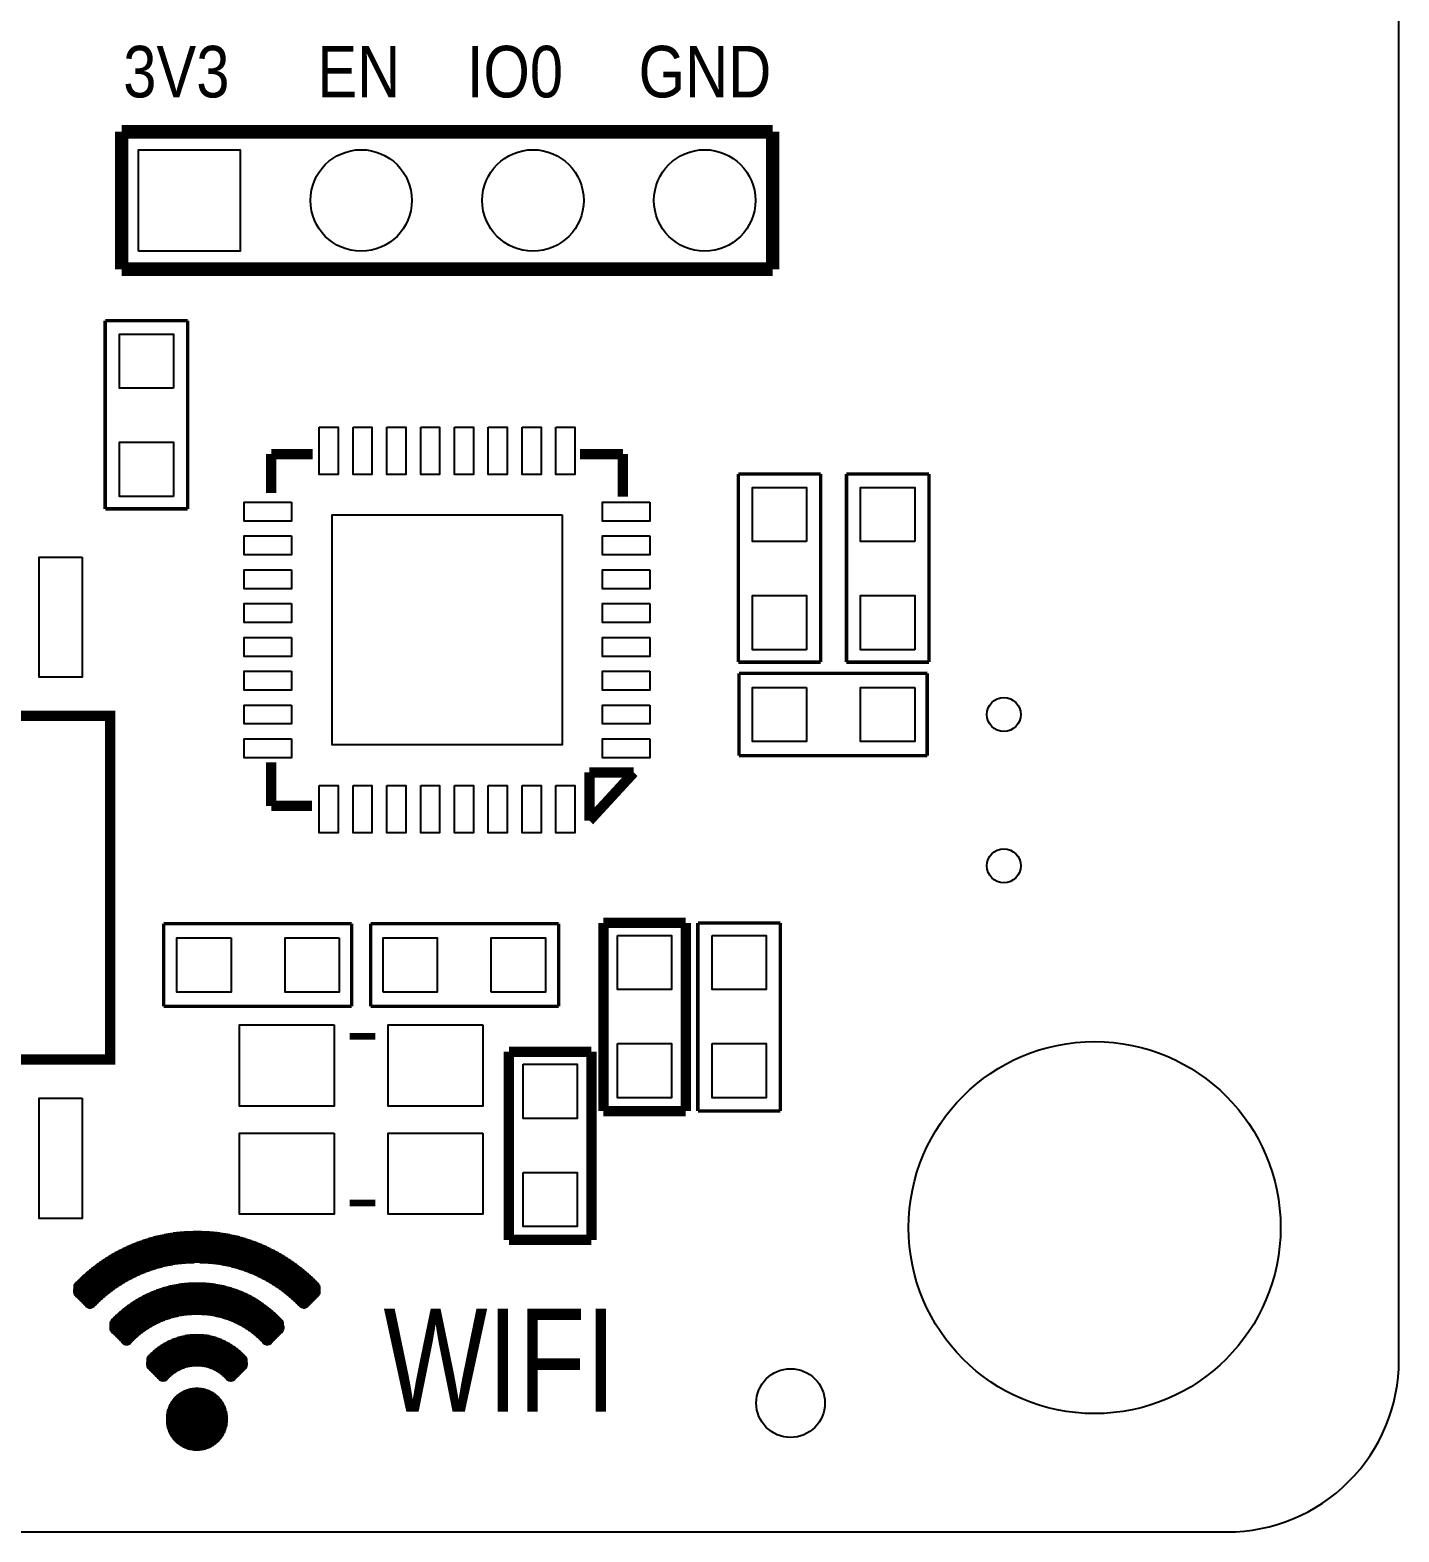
# Model space of a CAD drawing. Extents: x -6 to 176, y 0 to 129.
# Drawn here: x 155.76 to 176, y 0 to 22.2 of the extents above; entities that cross this region are included whole.
import ezdxf

# ---------------------------------------------------------------- set-up
doc = ezdxf.new("R2010")
doc.units = 0
for name, color, linetype in [('BG_OUTLINE', 3, 'CONTINUOUS'), ('BG_SILKSCREEN_TOP', 85, 'CONTINUOUS'), ('PG_SILKSCREEN_TOP', 85, 'CONTINUOUS'), ('PIN_TOP', 69, 'CONTINUOUS')]:
    doc.layers.add(name, color=color, linetype=linetype)

msp = doc.modelspace()

# ---------------------------------------------------------------- linework, layer by layer
at = {"layer": 'BG_OUTLINE'}
msp.add_lwpolyline([(0, 2.54, 0.414214), (2.54, 0), (173.459902, 0, 0.414214), (175.999902, 2.54), (175.999902, 122.460004, 0.414214), (173.459902, 125.000004), (2.54, 125.000004, 0.414214), (0, 122.460004)], format="xyb", close=True, dxfattribs=at)
at = {"layer": 'BG_SILKSCREEN_TOP', "const_width": 0.0254}
for points in [[(157.975554, 4.431284), (158.473394, 4.431284)], [(158.040578, 4.43738), (158.413958, 4.43738)], [(158.171134, 4.443222), (158.295594, 4.443222)], [(157.16377, 4.20624), (159.284924, 4.20624)], [(157.175708, 4.212082), (159.267398, 4.212082)], [(157.187392, 4.218178), (159.261302, 4.218178)], [(157.205172, 4.22402), (159.243522, 4.22402)], [(157.21711, 4.229862), (159.231584, 4.229862)], [(157.229048, 4.235704), (159.2199, 4.235704)], [(157.240732, 4.2418), (159.20212, 4.2418)], [(157.258512, 4.247642), (159.190182, 4.247642)], [(157.27045, 4.253484), (159.178498, 4.253484)], [(157.28823, 4.25958), (159.160718, 4.25958)], [(157.300168, 4.265422), (159.14878, 4.265422)], [(157.311852, 4.271518), (159.136842, 4.271518)], [(157.329632, 4.27736), (159.119062, 4.27736)], [(157.347412, 4.283202), (159.101282, 4.283202)], [(157.365192, 4.289298), (159.089598, 4.289298)], [(157.37713, 4.29514), (159.071818, 4.29514)], [(157.39491, 4.300982), (159.053784, 4.300982)], [(157.41269, 4.306824), (159.036258, 4.306824)], [(157.43047, 4.31292), (159.018478, 4.31292)], [(157.44825, 4.318762), (159.000698, 4.318762)], [(157.46603, 4.324604), (158.982918, 4.324604)], [(157.48381, 4.3307), (158.965138, 4.3307)], [(157.50159, 4.336542), (158.947358, 4.336542)], [(157.51937, 4.342384), (158.929578, 4.342384)], [(157.542992, 4.34848), (158.905702, 4.34848)], [(157.566614, 4.354322), (158.887922, 4.354322)], [(157.584394, 4.360418), (158.8643, 4.360418)], [(157.60827, 4.36626), (158.84652, 4.36626)], [(157.631892, 4.372102), (158.822898, 4.372102)], [(157.655514, 4.377944), (158.79318, 4.377944)], [(157.67939, 4.38404), (158.769558, 4.38404)], [(157.708854, 4.389882), (158.745682, 4.389882)], [(157.738572, 4.395724), (158.716218, 4.395724)], [(157.76829, 4.40182), (158.6865, 4.40182)], [(157.797754, 4.407662), (158.65094, 4.407662)], [(157.833314, 4.413504), (158.61538, 4.413504)], [(157.874716, 4.4196), (158.573978, 4.4196)], [(157.922214, 4.425442), (158.52648, 4.425442)], [(156.784548, 3.987038), (159.658304, 3.987038)], [(156.796486, 3.99288), (159.64662, 3.99288)], [(156.802328, 3.998722), (159.640524, 3.998722)], [(156.814266, 4.004818), (159.628586, 4.004818)], [(156.820108, 4.01066), (159.622744, 4.01066)], [(156.832046, 4.016502), (159.616902, 4.016502)], [(156.837888, 4.022598), (159.604964, 4.022598)], [(156.849826, 4.02844), (159.599122, 4.02844)], [(156.855668, 4.034282), (159.587184, 4.034282)], [(156.867606, 4.040378), (159.5755, 4.040378)], [(156.873448, 4.04622), (159.569404, 4.04622)], [(156.885386, 4.052062), (159.55772, 4.052062)], [(156.891228, 4.058158), (159.551624, 4.058158)], [(156.903166, 4.064), (159.539686, 4.064)], [(156.91485, 4.069842), (159.528002, 4.069842)], [(156.920692, 4.075938), (159.521906, 4.075938)], [(156.93263, 4.08178), (159.510222, 4.08178)], [(156.938726, 4.087622), (159.50438, 4.087622)], [(156.95041, 4.093718), (159.492442, 4.093718)], [(156.962348, 4.09956), (159.480504, 4.09956)], [(156.96819, 4.105402), (159.474662, 4.105402)], [(156.980128, 4.111498), (159.462724, 4.111498)], [(156.991812, 4.11734), (159.450786, 4.11734)], [(157.00375, 4.123182), (159.439102, 4.123182)], [(157.009592, 4.129278), (159.43326, 4.129278)], [(157.02153, 4.13512), (159.421322, 4.13512)], [(157.033468, 4.140962), (159.409384, 4.140962)], [(157.045406, 4.147058), (159.3977, 4.147058)], [(157.05709, 4.1529), (159.385762, 4.1529)], [(157.069028, 4.158742), (159.37992, 4.158742)], [(157.080712, 4.164584), (159.36214, 4.164584)], [(157.09265, 4.17068), (159.350202, 4.17068)], [(157.104588, 4.176522), (159.338518, 4.176522)], [(157.116526, 4.182618), (159.32658, 4.182618)], [(157.12821, 4.18846), (159.314642, 4.18846)], [(157.140148, 4.194302), (159.302704, 4.194302)], [(157.151832, 4.200398), (159.29102, 4.200398)], [(156.517848, 3.767582), (157.30601, 3.767582)], [(156.52369, 3.773678), (157.317694, 3.773678)], [(156.529786, 3.77952), (157.329632, 3.77952)], [(156.535628, 3.785616), (157.34157, 3.785616)], [(156.541724, 3.791458), (157.353508, 3.791458)], [(156.547566, 3.7973), (157.365192, 3.7973)], [(156.553408, 3.803396), (157.382972, 3.803396)], [(156.565346, 3.809238), (157.39491, 3.809238)], [(156.571188, 3.81508), (157.406594, 3.81508)], [(156.577284, 3.821176), (157.424374, 3.821176)], [(156.583126, 3.827018), (157.436312, 3.827018)], [(156.588968, 3.83286), (157.44825, 3.83286)], [(156.59481, 3.838702), (157.46603, 3.838702)], [(156.600906, 3.844798), (157.48381, 3.844798)], [(156.61259, 3.85064), (157.495494, 3.85064)], [(156.618686, 3.856482), (157.513274, 3.856482)], [(156.624528, 3.862578), (157.531054, 3.862578)], [(156.630624, 3.86842), (157.548834, 3.86842)], [(156.636466, 3.874516), (157.566614, 3.874516)], [(156.648404, 3.880358), (157.584394, 3.880358)], [(156.654246, 3.8862), (157.602174, 3.8862)], [(156.660088, 3.892296), (157.619954, 3.892296)], [(156.66593, 3.898138), (157.643576, 3.898138)], [(156.677868, 3.90398), (157.66161, 3.90398)], [(156.68371, 3.909822), (157.685232, 3.909822)], [(156.689806, 3.915918), (157.703012, 3.915918)], [(156.695648, 3.92176), (157.726634, 3.92176)], [(156.707586, 3.927602), (157.75051, 3.927602)], [(156.713428, 3.933698), (157.779974, 3.933698)], [(156.719524, 3.93954), (157.803596, 3.93954)], [(156.731208, 3.945382), (157.83941, 3.945382)], [(156.73705, 3.951478), (157.874716, 3.951478)], [(156.743146, 3.95732), (157.904434, 3.95732)], [(156.75483, 3.963416), (157.945836, 3.963416)], [(156.760926, 3.969258), (157.999176, 3.969258)], [(156.77261, 3.9751), (158.058612, 3.9751)], [(156.778706, 3.980942), (158.188914, 3.980942)], [(158.265876, 3.980942), (159.6644, 3.980942)], [(158.396178, 3.9751), (159.676084, 3.9751)], [(158.461456, 3.969258), (159.681926, 3.969258)], [(158.502858, 3.963416), (159.688022, 3.963416)], [(158.550356, 3.95732), (159.699706, 3.95732)], [(158.585916, 3.951478), (159.705802, 3.951478)], [(158.61538, 3.945382), (159.717486, 3.945382)], [(158.65094, 3.93954), (159.723582, 3.93954)], [(158.674816, 3.933698), (159.729424, 3.933698)], [(158.70428, 3.927602), (159.73552, 3.927602)], [(158.728156, 3.92176), (159.747204, 3.92176)], [(158.751778, 3.915918), (159.753046, 3.915918)], [(158.769558, 3.909822), (159.759142, 3.909822)], [(158.79318, 3.90398), (159.770826, 3.90398)], [(158.816802, 3.898138), (159.776922, 3.898138)], [(158.834582, 3.892296), (159.782764, 3.892296)], [(158.852616, 3.8862), (159.794702, 3.8862)], [(158.870396, 3.880358), (159.800544, 3.880358)], [(158.887922, 3.874516), (159.806386, 3.874516)], [(158.905702, 3.86842), (159.812482, 3.86842)], [(158.923482, 3.862578), (159.818324, 3.862578)], [(158.941516, 3.856482), (159.824166, 3.856482)], [(158.959042, 3.85064), (159.836104, 3.85064)], [(158.97098, 3.844798), (159.841946, 3.844798)], [(158.98876, 3.838702), (159.847788, 3.838702)], [(159.00654, 3.83286), (159.853884, 3.83286)], [(159.018478, 3.827018), (159.859726, 3.827018)], [(159.036258, 3.821176), (159.871664, 3.821176)], [(159.047942, 3.81508), (159.877506, 3.81508)], [(159.05988, 3.809238), (159.883602, 3.809238)], [(159.07766, 3.803396), (159.889444, 3.803396)], [(159.089598, 3.7973), (159.895286, 3.7973)], [(159.101282, 3.791458), (159.901382, 3.791458)], [(159.11322, 3.785616), (159.907224, 3.785616)], [(159.124904, 3.77952), (159.913066, 3.77952)], [(159.136842, 3.773678), (159.925004, 3.773678)], [(159.14878, 3.767582), (159.930846, 3.767582)], [(156.393388, 3.572256), (156.98597, 3.572256)], [(156.393388, 3.566414), (156.974286, 3.566414)], [(156.393388, 3.560318), (156.96819, 3.560318)], [(156.393388, 3.554476), (156.962348, 3.554476)], [(156.393388, 3.54838), (156.95041, 3.54838)], [(156.399484, 3.643376), (157.086808, 3.643376)], [(156.399484, 3.63728), (157.07487, 3.63728)], [(156.399484, 3.631438), (157.069028, 3.631438)], [(156.399484, 3.625596), (157.05709, 3.625596)], [(156.399484, 3.6195), (157.051248, 3.6195)], [(156.399484, 3.613658), (157.03931, 3.613658)], [(156.399484, 3.607816), (157.033468, 3.607816)], [(156.399484, 3.60172), (157.02153, 3.60172)], [(156.399484, 3.595878), (157.015688, 3.595878)], [(156.399484, 3.590036), (157.009592, 3.590036)], [(156.399484, 3.584194), (156.997908, 3.584194)], [(156.399484, 3.578098), (156.991812, 3.578098)], [(156.399484, 3.542538), (156.944568, 3.542538)], [(156.405326, 3.655314), (157.104588, 3.655314)], [(156.405326, 3.649218), (157.09265, 3.649218)], [(156.411422, 3.661156), (157.116526, 3.661156)], [(156.417264, 3.67284), (157.134052, 3.67284)], [(156.417264, 3.666998), (157.122368, 3.666998)], [(156.423106, 3.678936), (157.140148, 3.678936)], [(156.428948, 3.684778), (157.151832, 3.684778)], [(156.435044, 3.69062), (157.16377, 3.69062)], [(156.446728, 3.696716), (157.169612, 3.696716)], [(156.452824, 3.7084), (157.193488, 3.7084)], [(156.452824, 3.702558), (157.18155, 3.702558)], [(156.464508, 3.714496), (157.205172, 3.714496)], [(156.470604, 3.720338), (157.211268, 3.720338)], [(156.476446, 3.72618), (157.222952, 3.72618)], [(156.482288, 3.732276), (157.23489, 3.732276)], [(156.488384, 3.738118), (157.246574, 3.738118)], [(156.494226, 3.74396), (157.258512, 3.74396)], [(156.500068, 3.750056), (157.27045, 3.750056)], [(156.506164, 3.755898), (157.282388, 3.755898)], [(156.512006, 3.76174), (157.294072, 3.76174)], [(157.542992, 3.542538), (158.911798, 3.542538)], [(157.560772, 3.54838), (158.89986, 3.54838)], [(157.57271, 3.554476), (158.88208, 3.554476)], [(157.59049, 3.560318), (158.870396, 3.560318)], [(157.602174, 3.566414), (158.852616, 3.566414)], [(157.619954, 3.572256), (158.840678, 3.572256)], [(157.631892, 3.578098), (158.822898, 3.578098)], [(157.649672, 3.584194), (158.805118, 3.584194)], [(157.667452, 3.590036), (158.787338, 3.590036)], [(157.685232, 3.595878), (158.769558, 3.595878)], [(157.703012, 3.60172), (158.751778, 3.60172)], [(157.720792, 3.607816), (158.733998, 3.607816)], [(157.738572, 3.613658), (158.716218, 3.613658)], [(157.762194, 3.6195), (158.692596, 3.6195)], [(157.785816, 3.625596), (158.66872, 3.625596)], [(157.803596, 3.631438), (158.65094, 3.631438)], [(157.827472, 3.63728), (158.627318, 3.63728)], [(157.856936, 3.643376), (158.5976, 3.643376)], [(157.886654, 3.649218), (158.568136, 3.649218)], [(157.916372, 3.655314), (158.538418, 3.655314)], [(157.951678, 3.661156), (158.502858, 3.661156)], [(157.993334, 3.666998), (158.461456, 3.666998)], [(158.040578, 3.67284), (158.413958, 3.67284)], [(158.100014, 3.678936), (158.360618, 3.678936)], [(159.160718, 3.76174), (159.936688, 3.76174)], [(159.172402, 3.755898), (159.942784, 3.755898)], [(159.18434, 3.750056), (159.948626, 3.750056)], [(159.196278, 3.74396), (159.954722, 3.74396)], [(159.207962, 3.738118), (159.960564, 3.738118)], [(159.2199, 3.732276), (159.966406, 3.732276)], [(159.231584, 3.72618), (159.972502, 3.72618)], [(159.243522, 3.720338), (159.978344, 3.720338)], [(159.249618, 3.714496), (159.984186, 3.714496)], [(159.261302, 3.7084), (159.990028, 3.7084)], [(159.27324, 3.702558), (159.996124, 3.702558)], [(159.284924, 3.696716), (160.001966, 3.696716)], [(159.29102, 3.69062), (160.007808, 3.69062)], [(159.302704, 3.684778), (160.013904, 3.684778)], [(159.314642, 3.678936), (160.019746, 3.678936)], [(159.320484, 3.67284), (160.025588, 3.67284)], [(159.332422, 3.666998), (160.031684, 3.666998)], [(159.338518, 3.661156), (160.037526, 3.661156)], [(159.350202, 3.655314), (160.037526, 3.655314)], [(159.36214, 3.649218), (160.043622, 3.649218)], [(159.367982, 3.643376), (160.043622, 3.643376)], [(159.37992, 3.63728), (160.049464, 3.63728)], [(159.385762, 3.631438), (160.049464, 3.631438)], [(159.3977, 3.625596), (160.049464, 3.625596)], [(159.403542, 3.6195), (160.055306, 3.6195)], [(159.41548, 3.613658), (160.055306, 3.613658)], [(159.421322, 3.607816), (160.055306, 3.607816)], [(159.43326, 3.60172), (160.055306, 3.60172)], [(159.439102, 3.595878), (160.055306, 3.595878)], [(159.444944, 3.590036), (160.055306, 3.590036)], [(159.456882, 3.584194), (160.055306, 3.584194)], [(159.462724, 3.578098), (160.055306, 3.578098)], [(159.474662, 3.572256), (160.055306, 3.572256)], [(159.480504, 3.566414), (160.055306, 3.566414)], [(159.4866, 3.560318), (160.055306, 3.560318)], [(159.492442, 3.554476), (160.055306, 3.554476)], [(159.50438, 3.54838), (160.055306, 3.54838)], [(159.510222, 3.542538), (160.055306, 3.542538)], [(156.399484, 3.536696), (156.938726, 3.536696)], [(156.399484, 3.5306), (156.926788, 3.5306)], [(156.405326, 3.524758), (156.920692, 3.524758)], [(156.405326, 3.518916), (156.91485, 3.518916)], [(156.405326, 3.51282), (156.909008, 3.51282)], [(156.411422, 3.506978), (156.89707, 3.506978)], [(156.417264, 3.501136), (156.891228, 3.501136)], [(156.423106, 3.495294), (156.885386, 3.495294)], [(156.423106, 3.489198), (156.87929, 3.489198)], [(156.428948, 3.483356), (156.873448, 3.483356)], [(156.440886, 3.477514), (156.867606, 3.477514)], [(156.446728, 3.471418), (156.855668, 3.471418)], [(156.452824, 3.465576), (156.849826, 3.465576)], [(156.458666, 3.45948), (156.84373, 3.45948)], [(156.464508, 3.453638), (156.837888, 3.453638)], [(156.470604, 3.447796), (156.832046, 3.447796)], [(156.476446, 3.4417), (156.82595, 3.4417)], [(156.482288, 3.435858), (156.820108, 3.435858)], [(156.488384, 3.430016), (156.808424, 3.430016)], [(156.494226, 3.424174), (156.802328, 3.424174)], [(156.500068, 3.418078), (156.796486, 3.418078)], [(156.506164, 3.412236), (156.79039, 3.412236)], [(156.512006, 3.406394), (156.784548, 3.406394)], [(156.517848, 3.400298), (156.778706, 3.400298)], [(156.52369, 3.394456), (156.77261, 3.394456)], [(156.529786, 3.388614), (156.766768, 3.388614)], [(156.535628, 3.382518), (156.760926, 3.382518)], [(156.541724, 3.376676), (156.75483, 3.376676)], [(156.547566, 3.37058), (156.748988, 3.37058)], [(156.553408, 3.364738), (156.743146, 3.364738)], [(156.559504, 3.358896), (156.73705, 3.358896)], [(156.565346, 3.353054), (156.731208, 3.353054)], [(156.571188, 3.346958), (156.725366, 3.346958)], [(156.571188, 3.341116), (156.719524, 3.341116)], [(156.583126, 3.335274), (156.713428, 3.335274)], [(156.583126, 3.329178), (156.707586, 3.329178)], [(156.59481, 3.323336), (156.695648, 3.323336)], [(157.169612, 3.323336), (159.279082, 3.323336)], [(157.175708, 3.329178), (159.267398, 3.329178)], [(157.18155, 3.335274), (159.261302, 3.335274)], [(157.193488, 3.341116), (159.25546, 3.341116)], [(157.19933, 3.346958), (159.243522, 3.346958)], [(157.211268, 3.353054), (159.23768, 3.353054)], [(157.21711, 3.358896), (159.225742, 3.358896)], [(157.222952, 3.364738), (159.2199, 3.364738)], [(157.23489, 3.37058), (159.213804, 3.37058)], [(157.240732, 3.376676), (159.207962, 3.376676)], [(157.25267, 3.382518), (159.196278, 3.382518)], [(157.258512, 3.388614), (159.190182, 3.388614)], [(157.27045, 3.394456), (159.178498, 3.394456)], [(157.276292, 3.400298), (159.172402, 3.400298)], [(157.28823, 3.406394), (159.160718, 3.406394)], [(157.300168, 3.412236), (159.154622, 3.412236)], [(157.30601, 3.418078), (159.142684, 3.418078)], [(157.317694, 3.424174), (159.136842, 3.424174)], [(157.32379, 3.430016), (159.124904, 3.430016)], [(157.335474, 3.435858), (159.119062, 3.435858)], [(157.347412, 3.4417), (159.107378, 3.4417)], [(157.353508, 3.447796), (159.09544, 3.447796)], [(157.365192, 3.453638), (159.089598, 3.453638)], [(157.37713, 3.45948), (159.07766, 3.45948)], [(157.388814, 3.465576), (159.065722, 3.465576)], [(157.400752, 3.471418), (159.053784, 3.471418)], [(157.41269, 3.477514), (159.0421, 3.477514)], [(157.418532, 3.483356), (159.036258, 3.483356)], [(157.43047, 3.489198), (159.02432, 3.489198)], [(157.442408, 3.495294), (159.012382, 3.495294)], [(157.454092, 3.501136), (159.000698, 3.501136)], [(157.46603, 3.506978), (158.98876, 3.506978)], [(157.477714, 3.51282), (158.976822, 3.51282)], [(157.495494, 3.518916), (158.965138, 3.518916)], [(157.507432, 3.524758), (158.9532, 3.524758)], [(157.51937, 3.5306), (158.93542, 3.5306)], [(157.531054, 3.536696), (158.923482, 3.536696)], [(159.516064, 3.536696), (160.055306, 3.536696)], [(159.528002, 3.5306), (160.055306, 3.5306)], [(159.533844, 3.524758), (160.049464, 3.524758)], [(159.539686, 3.518916), (160.049464, 3.518916)], [(159.545782, 3.51282), (160.043622, 3.51282)], [(159.55772, 3.506978), (160.043622, 3.506978)], [(159.563562, 3.501136), (160.037526, 3.501136)], [(159.569404, 3.495294), (160.031684, 3.495294)], [(159.5755, 3.489198), (160.025588, 3.489198)], [(159.581342, 3.483356), (160.019746, 3.483356)], [(159.587184, 3.477514), (160.013904, 3.477514)], [(159.599122, 3.471418), (160.007808, 3.471418)], [(159.604964, 3.465576), (160.001966, 3.465576)], [(159.610806, 3.45948), (159.996124, 3.45948)], [(159.616902, 3.453638), (159.990028, 3.453638)], [(159.622744, 3.447796), (159.984186, 3.447796)], [(159.628586, 3.4417), (159.978344, 3.4417)], [(159.634682, 3.435858), (159.972502, 3.435858)], [(159.64662, 3.430016), (159.966406, 3.430016)], [(159.652462, 3.424174), (159.960564, 3.424174)], [(159.658304, 3.418078), (159.954722, 3.418078)], [(159.6644, 3.412236), (159.948626, 3.412236)], [(159.670242, 3.406394), (159.942784, 3.406394)], [(159.676084, 3.400298), (159.936688, 3.400298)], [(159.681926, 3.394456), (159.930846, 3.394456)], [(159.688022, 3.388614), (159.925004, 3.388614)], [(159.693864, 3.382518), (159.918908, 3.382518)], [(159.699706, 3.376676), (159.913066, 3.376676)], [(159.705802, 3.37058), (159.907224, 3.37058)], [(159.711644, 3.364738), (159.901382, 3.364738)], [(159.717486, 3.358896), (159.895286, 3.358896)], [(159.723582, 3.353054), (159.889444, 3.353054)], [(159.729424, 3.346958), (159.883602, 3.346958)], [(159.73552, 3.341116), (159.877506, 3.341116)], [(159.741362, 3.335274), (159.871664, 3.335274)], [(159.753046, 3.329178), (159.865822, 3.329178)], [(159.759142, 3.323336), (159.859726, 3.323336)], [(156.606748, 3.317494), (156.68371, 3.317494)], [(156.618686, 3.311398), (156.672026, 3.311398)], [(156.938726, 3.104134), (157.685232, 3.104134)], [(156.938726, 3.098292), (157.673294, 3.098292)], [(156.944568, 3.116072), (157.714696, 3.116072)], [(156.944568, 3.109976), (157.696916, 3.109976)], [(156.95041, 3.127756), (157.744414, 3.127756)], [(156.95041, 3.121914), (157.726634, 3.121914)], [(156.956506, 3.133598), (157.756352, 3.133598)], [(156.962348, 3.139694), (157.774132, 3.139694)], [(156.96819, 3.145536), (157.791912, 3.145536)], [(156.974286, 3.151378), (157.809692, 3.151378)], [(156.980128, 3.157474), (157.827472, 3.157474)], [(156.98597, 3.163316), (157.845252, 3.163316)], [(156.991812, 3.169412), (157.868874, 3.169412)], [(156.997908, 3.175254), (157.886654, 3.175254)], [(157.00375, 3.181096), (157.910276, 3.181096)], [(157.009592, 3.187192), (157.939994, 3.187192)], [(157.015688, 3.193034), (157.963616, 3.193034)], [(157.02153, 3.198876), (157.999176, 3.198876)], [(157.027626, 3.204718), (158.034736, 3.204718)], [(157.03931, 3.210814), (158.076392, 3.210814)], [(157.045406, 3.216656), (158.147512, 3.216656)], [(157.051248, 3.222498), (159.3977, 3.222498)], [(157.05709, 3.228594), (159.391604, 3.228594)], [(157.062932, 3.234436), (159.385762, 3.234436)], [(157.069028, 3.240278), (159.37992, 3.240278)], [(157.07487, 3.246374), (159.367982, 3.246374)], [(157.080712, 3.252216), (159.36214, 3.252216)], [(157.09265, 3.258312), (159.356044, 3.258312)], [(157.098492, 3.264154), (159.350202, 3.264154)], [(157.104588, 3.269996), (159.34436, 3.269996)], [(157.11043, 3.275838), (159.338518, 3.275838)], [(157.116526, 3.281934), (159.32658, 3.281934)], [(157.122368, 3.287776), (159.320484, 3.287776)], [(157.12821, 3.293618), (159.314642, 3.293618)], [(157.140148, 3.299714), (159.3088, 3.299714)], [(157.14599, 3.305556), (159.296862, 3.305556)], [(157.151832, 3.311398), (159.29102, 3.311398)], [(157.16377, 3.317494), (159.284924, 3.317494)], [(158.301436, 3.216656), (159.403542, 3.216656)], [(158.378398, 3.210814), (159.409384, 3.210814)], [(158.4198, 3.204718), (159.41548, 3.204718)], [(158.455614, 3.198876), (159.421322, 3.198876)], [(158.49092, 3.193034), (159.427164, 3.193034)], [(158.514796, 3.187192), (159.43326, 3.187192)], [(158.538418, 3.181096), (159.439102, 3.181096)], [(158.568136, 3.175254), (159.444944, 3.175254)], [(158.585916, 3.169412), (159.450786, 3.169412)], [(158.609538, 3.163316), (159.456882, 3.163316)], [(158.627318, 3.157474), (159.462724, 3.157474)], [(158.645098, 3.151378), (159.46882, 3.151378)], [(158.662878, 3.145536), (159.474662, 3.145536)], [(158.680658, 3.139694), (159.480504, 3.139694)], [(158.698438, 3.133598), (159.4866, 3.133598)], [(158.710376, 3.127756), (159.492442, 3.127756)], [(158.728156, 3.121914), (159.498284, 3.121914)], [(158.73984, 3.116072), (159.50438, 3.116072)], [(158.75762, 3.109976), (159.50438, 3.109976)], [(158.769558, 3.104134), (159.510222, 3.104134)], [(158.781496, 3.098292), (159.510222, 3.098292)], [(159.770826, 3.317494), (159.847788, 3.317494)], [(159.788606, 3.311398), (159.830262, 3.311398)], [(156.93263, 3.086354), (157.649672, 3.086354)], [(156.93263, 3.080512), (157.637734, 3.080512)], [(156.93263, 3.074416), (157.625796, 3.074416)], [(156.93263, 3.068574), (157.614112, 3.068574)], [(156.93263, 3.062478), (157.602174, 3.062478)], [(156.93263, 3.056636), (157.59049, 3.056636)], [(156.93263, 3.050794), (157.578552, 3.050794)], [(156.93263, 3.044698), (157.566614, 3.044698)], [(156.93263, 3.038856), (157.560772, 3.038856)], [(156.93263, 3.033014), (157.548834, 3.033014)], [(156.93263, 3.027172), (157.53715, 3.027172)], [(156.93263, 3.021076), (157.531054, 3.021076)], [(156.93263, 3.015234), (157.51937, 3.015234)], [(156.93263, 3.009392), (157.513274, 3.009392)], [(156.93263, 3.003296), (157.50159, 3.003296)], [(156.93263, 2.997454), (157.489652, 2.997454)], [(156.938726, 3.092196), (157.66161, 3.092196)], [(156.938726, 2.991612), (157.48381, 2.991612)], [(156.938726, 2.985516), (157.471872, 2.985516)], [(156.938726, 2.979674), (157.46603, 2.979674)], [(156.944568, 2.973578), (157.459934, 2.973578)], [(156.95041, 2.967736), (157.44825, 2.967736)], [(156.95041, 2.961894), (157.442408, 2.961894)], [(156.956506, 2.956052), (157.43047, 2.956052)], [(156.962348, 2.949956), (157.424374, 2.949956)], [(156.96819, 2.944114), (157.418532, 2.944114)], [(156.974286, 2.938272), (157.406594, 2.938272)], [(156.98597, 2.932176), (157.400752, 2.932176)], [(156.991812, 2.926334), (157.39491, 2.926334)], [(156.997908, 2.920492), (157.388814, 2.920492)], [(157.00375, 2.914396), (157.37713, 2.914396)], [(157.009592, 2.908554), (157.371288, 2.908554)], [(157.015688, 2.902712), (157.365192, 2.902712)], [(157.02153, 2.896616), (157.35935, 2.896616)], [(157.027626, 2.890774), (157.353508, 2.890774)], [(157.033468, 2.884932), (157.347412, 2.884932)], [(157.03931, 2.878836), (157.34157, 2.878836)], [(157.951678, 2.878836), (158.502858, 2.878836)], [(157.969712, 2.884932), (158.485078, 2.884932)], [(157.993334, 2.890774), (158.461456, 2.890774)], [(158.016956, 2.896616), (158.43758, 2.896616)], [(158.046674, 2.902712), (158.413958, 2.902712)], [(158.076392, 2.908554), (158.378398, 2.908554)], [(158.123636, 2.914396), (158.331154, 2.914396)], [(158.224474, 2.920492), (158.230316, 2.920492)], [(158.79318, 3.092196), (159.516064, 3.092196)], [(158.805118, 3.086354), (159.516064, 3.086354)], [(158.816802, 3.080512), (159.516064, 3.080512)], [(158.82874, 3.074416), (159.516064, 3.074416)], [(158.840678, 3.068574), (159.516064, 3.068574)], [(158.852616, 3.062478), (159.516064, 3.062478)], [(158.8643, 3.056636), (159.516064, 3.056636)], [(158.876238, 3.050794), (159.516064, 3.050794)], [(158.887922, 3.044698), (159.516064, 3.044698)], [(158.894018, 3.038856), (159.521906, 3.038856)], [(158.905702, 3.033014), (159.521906, 3.033014)], [(158.91764, 3.027172), (159.521906, 3.027172)], [(158.923482, 3.021076), (159.521906, 3.021076)], [(158.93542, 3.015234), (159.521906, 3.015234)], [(158.941516, 3.009392), (159.521906, 3.009392)], [(158.9532, 3.003296), (159.516064, 3.003296)], [(158.959042, 2.997454), (159.516064, 2.997454)], [(158.97098, 2.991612), (159.516064, 2.991612)], [(158.982918, 2.985516), (159.516064, 2.985516)], [(158.98876, 2.979674), (159.510222, 2.979674)], [(158.994602, 2.973578), (159.510222, 2.973578)], [(159.00654, 2.967736), (159.50438, 2.967736)], [(159.012382, 2.961894), (159.498284, 2.961894)], [(159.02432, 2.956052), (159.498284, 2.956052)], [(159.030162, 2.949956), (159.492442, 2.949956)], [(159.036258, 2.944114), (159.480504, 2.944114)], [(159.0421, 2.938272), (159.474662, 2.938272)], [(159.053784, 2.932176), (159.46882, 2.932176)], [(159.05988, 2.926334), (159.462724, 2.926334)], [(159.065722, 2.920492), (159.456882, 2.920492)], [(159.071818, 2.914396), (159.450786, 2.914396)], [(159.083502, 2.908554), (159.444944, 2.908554)], [(159.089598, 2.902712), (159.439102, 2.902712)], [(159.09544, 2.896616), (159.43326, 2.896616)], [(159.101282, 2.890774), (159.427164, 2.890774)], [(159.107378, 2.884932), (159.421322, 2.884932)], [(159.11322, 2.878836), (159.41548, 2.878836)], [(157.045406, 2.872994), (157.329632, 2.872994)], [(157.051248, 2.867152), (157.32379, 2.867152)], [(157.05709, 2.86131), (157.317694, 2.86131)], [(157.062932, 2.855214), (157.311852, 2.855214)], [(157.069028, 2.849372), (157.30601, 2.849372)], [(157.07487, 2.843276), (157.300168, 2.843276)], [(157.080712, 2.837434), (157.294072, 2.837434)], [(157.086808, 2.831592), (157.28823, 2.831592)], [(157.09265, 2.825496), (157.282388, 2.825496)], [(157.098492, 2.819654), (157.276292, 2.819654)], [(157.104588, 2.813812), (157.27045, 2.813812)], [(157.104588, 2.807716), (157.264608, 2.807716)], [(157.11043, 2.801874), (157.258512, 2.801874)], [(157.116526, 2.796032), (157.258512, 2.796032)], [(157.122368, 2.79019), (157.25267, 2.79019)], [(157.12821, 2.784094), (157.246574, 2.784094)], [(157.140148, 2.778252), (157.23489, 2.778252)], [(157.14599, 2.77241), (157.222952, 2.77241)], [(157.16377, 2.766314), (157.211268, 2.766314)], [(157.560772, 2.653792), (158.887922, 2.653792)], [(157.566614, 2.659634), (158.88208, 2.659634)], [(157.57271, 2.665476), (158.876238, 2.665476)], [(157.578552, 2.671572), (158.870396, 2.671572)], [(157.584394, 2.677414), (158.8643, 2.677414)], [(157.59049, 2.68351), (158.852616, 2.68351)], [(157.596332, 2.689352), (158.852616, 2.689352)], [(157.602174, 2.695194), (158.840678, 2.695194)], [(157.614112, 2.70129), (158.834582, 2.70129)], [(157.619954, 2.707132), (158.82874, 2.707132)], [(157.625796, 2.712974), (158.822898, 2.712974)], [(157.637734, 2.71907), (158.81096, 2.71907)], [(157.643576, 2.724912), (158.805118, 2.724912)], [(157.649672, 2.730754), (158.79318, 2.730754)], [(157.66161, 2.736596), (158.787338, 2.736596)], [(157.667452, 2.742692), (158.781496, 2.742692)], [(157.67939, 2.748534), (158.769558, 2.748534)], [(157.685232, 2.754376), (158.75762, 2.754376)], [(157.696916, 2.760472), (158.751778, 2.760472)], [(157.703012, 2.766314), (158.73984, 2.766314)], [(157.714696, 2.77241), (158.733998, 2.77241)], [(157.720792, 2.778252), (158.72206, 2.778252)], [(157.732476, 2.784094), (158.716218, 2.784094)], [(157.744414, 2.79019), (158.70428, 2.79019)], [(157.756352, 2.796032), (158.692596, 2.796032)], [(157.76829, 2.801874), (158.680658, 2.801874)], [(157.774132, 2.807716), (158.66872, 2.807716)], [(157.785816, 2.813812), (158.657036, 2.813812)], [(157.797754, 2.819654), (158.645098, 2.819654)], [(157.809692, 2.825496), (158.639256, 2.825496)], [(157.827472, 2.831592), (158.621476, 2.831592)], [(157.83941, 2.837434), (158.609538, 2.837434)], [(157.851094, 2.843276), (158.5976, 2.843276)], [(157.863032, 2.849372), (158.585916, 2.849372)], [(157.880812, 2.855214), (158.568136, 2.855214)], [(157.898592, 2.86131), (158.556198, 2.86131)], [(157.916372, 2.867152), (158.538418, 2.867152)], [(157.934152, 2.872994), (158.520638, 2.872994)], [(159.124904, 2.872994), (159.409384, 2.872994)], [(159.131, 2.867152), (159.403542, 2.867152)], [(159.136842, 2.86131), (159.3977, 2.86131)], [(159.142684, 2.855214), (159.391604, 2.855214)], [(159.14878, 2.849372), (159.385762, 2.849372)], [(159.154622, 2.843276), (159.37992, 2.843276)], [(159.160718, 2.837434), (159.373824, 2.837434)], [(159.16656, 2.831592), (159.367982, 2.831592)], [(159.172402, 2.825496), (159.36214, 2.825496)], [(159.178498, 2.819654), (159.356044, 2.819654)], [(159.18434, 2.813812), (159.350202, 2.813812)], [(159.190182, 2.807716), (159.34436, 2.807716)], [(159.190182, 2.801874), (159.338518, 2.801874)], [(159.196278, 2.796032), (159.338518, 2.796032)], [(159.20212, 2.79019), (159.332422, 2.79019)], [(159.207962, 2.784094), (159.32658, 2.784094)], [(159.2199, 2.778252), (159.314642, 2.778252)], [(159.231584, 2.77241), (159.302704, 2.77241)], [(159.249618, 2.766314), (159.284924, 2.766314)], [(157.471872, 2.499614), (158.976822, 2.499614)], [(157.471872, 2.493772), (158.982918, 2.493772)], [(157.471872, 2.48793), (158.982918, 2.48793)], [(157.471872, 2.481834), (158.982918, 2.481834)], [(157.471872, 2.475992), (158.982918, 2.475992)], [(157.471872, 2.47015), (158.976822, 2.47015)], [(157.477714, 2.55905), (158.97098, 2.55905)], [(157.477714, 2.552954), (158.97098, 2.552954)], [(157.477714, 2.547112), (158.976822, 2.547112)], [(157.477714, 2.54127), (158.976822, 2.54127)], [(157.477714, 2.535174), (158.976822, 2.535174)], [(157.477714, 2.529332), (158.976822, 2.529332)], [(157.477714, 2.52349), (158.976822, 2.52349)], [(157.477714, 2.517394), (158.976822, 2.517394)], [(157.477714, 2.511552), (158.976822, 2.511552)], [(157.477714, 2.50571), (158.976822, 2.50571)], [(157.477714, 2.464308), (158.976822, 2.464308)], [(157.477714, 2.458212), (158.976822, 2.458212)], [(157.477714, 2.45237), (158.159196, 2.45237)], [(157.477714, 2.446274), (158.123636, 2.446274)], [(157.48381, 2.576576), (158.965138, 2.576576)], [(157.48381, 2.570734), (158.965138, 2.570734)], [(157.48381, 2.564892), (158.97098, 2.564892)], [(157.48381, 2.440432), (158.093918, 2.440432)], [(157.48381, 2.43459), (158.070296, 2.43459)], [(157.489652, 2.582672), (158.959042, 2.582672)], [(157.495494, 2.59461), (158.9532, 2.59461)], [(157.495494, 2.588514), (158.9532, 2.588514)], [(157.50159, 2.600452), (158.941516, 2.600452)], [(157.507432, 2.606294), (158.93542, 2.606294)], [(157.513274, 2.61239), (158.929578, 2.61239)], [(157.525212, 2.624074), (158.923482, 2.624074)], [(157.525212, 2.618232), (158.929578, 2.618232)], [(157.531054, 2.63017), (158.911798, 2.63017)], [(157.53715, 2.636012), (158.905702, 2.636012)], [(157.548834, 2.641854), (158.89986, 2.641854)], [(157.554676, 2.64795), (158.894018, 2.64795)], [(158.295594, 2.45237), (158.976822, 2.45237)], [(158.331154, 2.446274), (158.97098, 2.446274)], [(158.360618, 2.440432), (158.97098, 2.440432)], [(158.378398, 2.43459), (158.965138, 2.43459)], [(157.489652, 2.428494), (158.052516, 2.428494)], [(157.495494, 2.422652), (158.034736, 2.422652)], [(157.50159, 2.41681), (158.016956, 2.41681)], [(157.507432, 2.410714), (158.005272, 2.410714)], [(157.513274, 2.404872), (157.993334, 2.404872)], [(157.51937, 2.39903), (157.981396, 2.39903)], [(157.525212, 2.393188), (157.969712, 2.393188)], [(157.531054, 2.387092), (157.957774, 2.387092)], [(157.53715, 2.38125), (157.945836, 2.38125)], [(157.542992, 2.375408), (157.934152, 2.375408)], [(157.548834, 2.369312), (157.928056, 2.369312)], [(157.554676, 2.36347), (157.916372, 2.36347)], [(157.560772, 2.357374), (157.910276, 2.357374)], [(157.566614, 2.351532), (157.898592, 2.351532)], [(157.57271, 2.34569), (157.892496, 2.34569)], [(157.578552, 2.339594), (157.880812, 2.339594)], [(157.584394, 2.333752), (157.874716, 2.333752)], [(157.59049, 2.32791), (157.868874, 2.32791)], [(157.596332, 2.322068), (157.863032, 2.322068)], [(157.602174, 2.315972), (157.851094, 2.315972)], [(157.60827, 2.31013), (157.845252, 2.31013)], [(157.614112, 2.304288), (157.83941, 2.304288)], [(157.619954, 2.298192), (157.833314, 2.298192)], [(157.625796, 2.29235), (157.827472, 2.29235)], [(157.631892, 2.286508), (157.821376, 2.286508)], [(157.637734, 2.280412), (157.815534, 2.280412)], [(157.643576, 2.27457), (157.809692, 2.27457)], [(157.649672, 2.268474), (157.803596, 2.268474)], [(157.655514, 2.262632), (157.797754, 2.262632)], [(157.66161, 2.25679), (157.791912, 2.25679)], [(157.667452, 2.250948), (157.785816, 2.250948)], [(157.673294, 2.244852), (157.779974, 2.244852)], [(157.67939, 2.23901), (157.774132, 2.23901)], [(157.696916, 2.233168), (157.762194, 2.233168)], [(157.720792, 2.227326), (157.732476, 2.227326)], [(158.402274, 2.428494), (158.965138, 2.428494)], [(158.4198, 2.422652), (158.959042, 2.422652)], [(158.431738, 2.41681), (158.9532, 2.41681)], [(158.449518, 2.410714), (158.947358, 2.410714)], [(158.461456, 2.404872), (158.941516, 2.404872)], [(158.473394, 2.39903), (158.93542, 2.39903)], [(158.485078, 2.393188), (158.929578, 2.393188)], [(158.497016, 2.387092), (158.923482, 2.387092)], [(158.5087, 2.38125), (158.91764, 2.38125)], [(158.514796, 2.375408), (158.911798, 2.375408)], [(158.52648, 2.369312), (158.905702, 2.369312)], [(158.538418, 2.36347), (158.89986, 2.36347)], [(158.544514, 2.357374), (158.894018, 2.357374)], [(158.556198, 2.351532), (158.887922, 2.351532)], [(158.56204, 2.34569), (158.88208, 2.34569)], [(158.573978, 2.339594), (158.876238, 2.339594)], [(158.57982, 2.333752), (158.870396, 2.333752)], [(158.585916, 2.32791), (158.8643, 2.32791)], [(158.591758, 2.322068), (158.858458, 2.322068)], [(158.5976, 2.315972), (158.852616, 2.315972)], [(158.609538, 2.31013), (158.84652, 2.31013)], [(158.61538, 2.304288), (158.840678, 2.304288)], [(158.621476, 2.298192), (158.834582, 2.298192)], [(158.627318, 2.29235), (158.82874, 2.29235)], [(158.63316, 2.286508), (158.822898, 2.286508)], [(158.639256, 2.280412), (158.816802, 2.280412)], [(158.645098, 2.27457), (158.81096, 2.27457)], [(158.65094, 2.268474), (158.805118, 2.268474)], [(158.65094, 2.262632), (158.799276, 2.262632)], [(158.657036, 2.25679), (158.79318, 2.25679)], [(158.66872, 2.250948), (158.787338, 2.250948)], [(158.674816, 2.244852), (158.781496, 2.244852)], [(158.680658, 2.23901), (158.769558, 2.23901)], [(158.692596, 2.233168), (158.75762, 2.233168)], [(158.72206, 2.227326), (158.733998, 2.227326)], [(157.898592, 1.99009), (158.556198, 1.99009)], [(157.904434, 1.996186), (158.550356, 1.996186)], [(157.910276, 2.002028), (158.544514, 2.002028)], [(157.916372, 2.00787), (158.538418, 2.00787)], [(157.922214, 2.013712), (158.52648, 2.013712)], [(157.928056, 2.019808), (158.520638, 2.019808)], [(157.939994, 2.02565), (158.514796, 2.02565)], [(157.945836, 2.031492), (158.5087, 2.031492)], [(157.951678, 2.037588), (158.502858, 2.037588)], [(157.963616, 2.04343), (158.49092, 2.04343)], [(157.969712, 2.049526), (158.485078, 2.049526)], [(157.981396, 2.055368), (158.473394, 2.055368)], [(157.993334, 2.06121), (158.467298, 2.06121)], [(157.999176, 2.067306), (158.455614, 2.067306)], [(158.011114, 2.073148), (158.443676, 2.073148)], [(158.022798, 2.07899), (158.431738, 2.07899)], [(158.034736, 2.084832), (158.4198, 2.084832)], [(158.046674, 2.090928), (158.408116, 2.090928)], [(158.064454, 2.09677), (158.390336, 2.09677)], [(158.076392, 2.102612), (158.372556, 2.102612)], [(158.100014, 2.108708), (158.354776, 2.108708)], [(158.123636, 2.11455), (158.331154, 2.11455)], [(158.153354, 2.120392), (158.301436, 2.120392)], [(158.200598, 2.126488), (158.253938, 2.126488)], [(157.774132, 1.765046), (158.674816, 1.765046)], [(157.779974, 1.788668), (158.66872, 1.788668)], [(157.779974, 1.782826), (158.66872, 1.782826)], [(157.779974, 1.77673), (158.674816, 1.77673)], [(157.779974, 1.770888), (158.674816, 1.770888)], [(157.785816, 1.806448), (158.662878, 1.806448)], [(157.785816, 1.800606), (158.66872, 1.800606)], [(157.785816, 1.79451), (158.66872, 1.79451)], [(157.791912, 1.824228), (158.657036, 1.824228)], [(157.791912, 1.818386), (158.662878, 1.818386)], [(157.791912, 1.81229), (158.662878, 1.81229)], [(157.797754, 1.836166), (158.657036, 1.836166)], [(157.797754, 1.830324), (158.657036, 1.830324)], [(157.803596, 1.853946), (158.645098, 1.853946)], [(157.803596, 1.84785), (158.65094, 1.84785)], [(157.803596, 1.842008), (158.65094, 1.842008)], [(157.809692, 1.86563), (158.639256, 1.86563)], [(157.809692, 1.859788), (158.645098, 1.859788)], [(157.815534, 1.877568), (158.63316, 1.877568)], [(157.815534, 1.871726), (158.639256, 1.871726)], [(157.821376, 1.889506), (158.627318, 1.889506)], [(157.821376, 1.88341), (158.63316, 1.88341)], [(157.827472, 1.90119), (158.621476, 1.90119)], [(157.827472, 1.895348), (158.627318, 1.895348)], [(157.833314, 1.907286), (158.621476, 1.907286)], [(157.83941, 1.91897), (158.609538, 1.91897)], [(157.83941, 1.913128), (158.61538, 1.913128)], [(157.845252, 1.925066), (158.609538, 1.925066)], [(157.851094, 1.93675), (158.5976, 1.93675)], [(157.851094, 1.930908), (158.603696, 1.930908)], [(157.856936, 1.942592), (158.5976, 1.942592)], [(157.863032, 1.948688), (158.591758, 1.948688)], [(157.868874, 1.95453), (158.585916, 1.95453)], [(157.874716, 1.966468), (158.573978, 1.966468)], [(157.874716, 1.960626), (158.57982, 1.960626)], [(157.880812, 1.97231), (158.568136, 1.97231)], [(157.886654, 1.978406), (158.56204, 1.978406)], [(157.892496, 1.984248), (158.56204, 1.984248)], [(157.76829, 1.729486), (158.680658, 1.729486)], [(157.76829, 1.72339), (158.680658, 1.72339)], [(157.76829, 1.717548), (158.680658, 1.717548)], [(157.76829, 1.711706), (158.6865, 1.711706)], [(157.76829, 1.70561), (158.6865, 1.70561)], [(157.76829, 1.699768), (158.6865, 1.699768)], [(157.76829, 1.693926), (158.6865, 1.693926)], [(157.76829, 1.688084), (158.6865, 1.688084)], [(157.76829, 1.681988), (158.6865, 1.681988)], [(157.76829, 1.676146), (158.6865, 1.676146)], [(157.76829, 1.670304), (158.6865, 1.670304)], [(157.76829, 1.664208), (158.6865, 1.664208)], [(157.76829, 1.658366), (158.6865, 1.658366)], [(157.76829, 1.652524), (158.6865, 1.652524)], [(157.76829, 1.646428), (158.6865, 1.646428)], [(157.76829, 1.640586), (158.6865, 1.640586)], [(157.76829, 1.63449), (158.6865, 1.63449)], [(157.76829, 1.628648), (158.6865, 1.628648)], [(157.76829, 1.622806), (158.6865, 1.622806)], [(157.76829, 1.61671), (158.680658, 1.61671)], [(157.76829, 1.610868), (158.680658, 1.610868)], [(157.76829, 1.605026), (158.680658, 1.605026)], [(157.76829, 1.599184), (158.680658, 1.599184)], [(157.774132, 1.759204), (158.674816, 1.759204)], [(157.774132, 1.753108), (158.680658, 1.753108)], [(157.774132, 1.747266), (158.680658, 1.747266)], [(157.774132, 1.741424), (158.680658, 1.741424)], [(157.774132, 1.735328), (158.680658, 1.735328)], [(157.774132, 1.593088), (158.680658, 1.593088)], [(157.774132, 1.587246), (158.680658, 1.587246)], [(157.774132, 1.581404), (158.680658, 1.581404)], [(157.774132, 1.575308), (158.674816, 1.575308)], [(157.774132, 1.569466), (158.674816, 1.569466)], [(157.779974, 1.563624), (158.674816, 1.563624)], [(157.779974, 1.557528), (158.674816, 1.557528)], [(157.779974, 1.551686), (158.66872, 1.551686)], [(157.779974, 1.54559), (158.66872, 1.54559)], [(157.785816, 1.539748), (158.66872, 1.539748)], [(157.785816, 1.533906), (158.66872, 1.533906)], [(157.785816, 1.528064), (158.662878, 1.528064)], [(157.791912, 1.521968), (158.662878, 1.521968)], [(157.791912, 1.516126), (158.662878, 1.516126)], [(157.791912, 1.510284), (158.657036, 1.510284)], [(157.797754, 1.504188), (158.657036, 1.504188)], [(157.797754, 1.498346), (158.65094, 1.498346)], [(157.797754, 1.492504), (158.65094, 1.492504)], [(157.803596, 1.486408), (158.65094, 1.486408)], [(157.803596, 1.480566), (158.645098, 1.480566)], [(157.809692, 1.474724), (158.645098, 1.474724)], [(157.809692, 1.468628), (158.639256, 1.468628)], [(157.815534, 1.462786), (158.639256, 1.462786)], [(157.815534, 1.456944), (158.63316, 1.456944)], [(157.821376, 1.450848), (158.63316, 1.450848)], [(157.821376, 1.445006), (158.627318, 1.445006)], [(157.827472, 1.439164), (158.627318, 1.439164)], [(157.827472, 1.433322), (158.621476, 1.433322)], [(157.833314, 1.427226), (158.61538, 1.427226)], [(157.83941, 1.421384), (158.61538, 1.421384)], [(157.83941, 1.415288), (158.609538, 1.415288)], [(157.845252, 1.409446), (158.609538, 1.409446)], [(157.851094, 1.403604), (158.603696, 1.403604)], [(157.851094, 1.397508), (158.5976, 1.397508)], [(157.856936, 1.391666), (158.591758, 1.391666)], [(157.863032, 1.385824), (158.591758, 1.385824)], [(157.868874, 1.379728), (158.585916, 1.379728)], [(157.868874, 1.373886), (158.57982, 1.373886)], [(157.874716, 1.368044), (158.573978, 1.368044)], [(157.880812, 1.362202), (158.568136, 1.362202)], [(157.886654, 1.356106), (158.56204, 1.356106)], [(157.892496, 1.350264), (158.556198, 1.350264)], [(157.898592, 1.344422), (158.556198, 1.344422)], [(157.904434, 1.338326), (158.550356, 1.338326)], [(157.910276, 1.332484), (158.538418, 1.332484)], [(157.916372, 1.326388), (158.532576, 1.326388)], [(157.922214, 1.320546), (158.52648, 1.320546)], [(157.928056, 1.314704), (158.520638, 1.314704)], [(157.939994, 1.308608), (158.514796, 1.308608)], [(157.945836, 1.302766), (158.5087, 1.302766)], [(157.951678, 1.296924), (158.497016, 1.296924)], [(157.963616, 1.291082), (158.49092, 1.291082)], [(157.969712, 1.284986), (158.479236, 1.284986)], [(157.981396, 1.279144), (158.473394, 1.279144)], [(157.987492, 1.273302), (158.461456, 1.273302)], [(157.999176, 1.267206), (158.449518, 1.267206)], [(158.011114, 1.261364), (158.443676, 1.261364)], [(158.022798, 1.255522), (158.431738, 1.255522)], [(158.034736, 1.249426), (158.4198, 1.249426)], [(158.046674, 1.243584), (158.408116, 1.243584)], [(158.058612, 1.237488), (158.390336, 1.237488)], [(158.076392, 1.231646), (158.372556, 1.231646)], [(158.093918, 1.225804), (158.354776, 1.225804)], [(158.117794, 1.219962), (158.331154, 1.219962)], [(158.153354, 1.213866), (158.301436, 1.213866)], [(158.176976, 1.208024), (158.265876, 1.208024)]]:
    msp.add_lwpolyline(points, dxfattribs=at)
at = {"layer": 'PG_SILKSCREEN_TOP'}
for points, const_width in [([(157.115002, 20.701), (157.115002, 18.669)], 0.199898), ([(166.740078, 20.701), (157.115002, 20.701)], 0.199898), ([(166.740078, 18.669), (166.740078, 20.701)], 0.199898), ([(157.115002, 18.669), (166.740078, 18.669)], 0.199898), ([(156.8704, 17.907), (158.0896, 17.907)], 0.0508), ([(156.8704, 15.1257), (156.8704, 17.907)], 0.0508), ([(158.0896, 17.907), (158.0896, 15.1257)], 0.0508), ([(159.325056, 15.934944), (159.325056, 15.361412)], 0.1524), ([(159.937196, 15.934944), (159.325056, 15.934944)], 0.1524), ([(164.524944, 15.934944), (163.889944, 15.934944)], 0.1524), ([(164.524944, 15.30731), (164.524944, 15.934944)], 0.1524), ([(166.230554, 15.641066), (167.449754, 15.641066)], 0.0508), ([(166.230554, 12.859766), (166.230554, 15.641066)], 0.0508), ([(167.449754, 15.641066), (167.449754, 12.859766)], 0.0508), ([(167.8305, 15.641066), (169.0497, 15.641066)], 0.0508), ([(167.8305, 12.859766), (167.8305, 15.641066)], 0.0508), ([(169.0497, 15.641066), (169.0497, 12.859766)], 0.0508), ([(158.0896, 15.1257), (156.8704, 15.1257)], 0.0508), ([(167.449754, 12.859766), (166.230554, 12.859766)], 0.0508), ([(169.0497, 12.859766), (167.8305, 12.859766)], 0.0508), ([(166.243, 12.694666), (169.0243, 12.694666)], 0.0508), ([(166.243, 11.475466), (166.243, 12.694666)], 0.0508), ([(169.0243, 12.694666), (169.0243, 11.475466)], 0.0508), ([(156.945076, 6.985), (156.945076, 12.065), (151.664924, 12.065), (151.664924, 6.985), (156.945076, 6.985)], 0.1524), ([(159.325056, 10.735056), (159.325056, 11.376406)], 0.1524), ([(169.0243, 11.475466), (166.243, 11.475466)], 0.0508), ([(164.029898, 11.22807), (164.029898, 10.515346)], 0.1524), ([(164.686234, 11.22807), (164.029898, 11.22807)], 0.1524), ([(164.029898, 10.515346), (164.686234, 11.22807)], 0.1524), ([(159.926782, 10.735056), (159.325056, 10.735056)], 0.1524), ([(157.734, 8.9916), (160.5153, 8.9916)], 0.0508), ([(157.734, 7.7724), (157.734, 8.9916)], 0.0508), ([(160.5153, 8.9916), (160.5153, 7.7724)], 0.0508), ([(160.7947, 7.7724), (160.7947, 8.9916)], 0.0508), ([(160.7947, 8.9916), (163.576, 8.9916)], 0.0508), ([(163.576, 8.9916), (163.576, 7.7724)], 0.0508), ([(164.2364, 9.0043), (165.4556, 9.0043)], 0.1524), ([(164.2364, 6.223), (164.2364, 9.0043)], 0.1524), ([(165.4556, 9.0043), (165.4556, 6.223)], 0.1524), ([(165.6334, 9.0043), (166.8526, 9.0043)], 0.0508), ([(165.6334, 6.223), (165.6334, 9.0043)], 0.0508), ([(166.8526, 9.0043), (166.8526, 6.223)], 0.0508), ([(160.5153, 7.7724), (157.734, 7.7724)], 0.0508), ([(163.576, 7.7724), (160.7947, 7.7724)], 0.0508), ([(160.86582, 7.328154), (160.48482, 7.328154)], 0.100076), ([(162.8394, 4.318), (162.8394, 7.0993)], 0.1524), ([(162.8394, 7.0993), (164.0586, 7.0993)], 0.1524), ([(164.0586, 7.0993), (164.0586, 4.318)], 0.1524), ([(165.4556, 6.223), (164.2364, 6.223)], 0.1524), ([(166.8526, 6.223), (165.6334, 6.223)], 0.0508), ([(160.86582, 4.863846), (160.48482, 4.863846)], 0.100076), ([(164.0586, 4.318), (162.8394, 4.318)], 0.1524)]:
    msp.add_lwpolyline(points, dxfattribs=dict(at, const_width=const_width))
at = {"layer": 'PIN_TOP'}
for points in [[(157.364938, 18.934938), (157.364938, 20.435062), (158.865062, 20.435062), (158.865062, 18.934938)], [(157.88005, 16.909796), (157.07995, 16.909796), (157.07995, 17.709896), (157.88005, 17.709896)], [(160.034986, 16.334994), (160.314894, 16.334994), (160.314894, 15.63497), (160.034986, 15.63497)], [(160.535112, 16.334994), (160.81502, 16.334994), (160.81502, 15.63497), (160.535112, 15.63497)], [(161.034984, 16.334994), (161.314892, 16.334994), (161.314892, 15.63497), (161.034984, 15.63497)], [(161.53511, 16.334994), (161.815018, 16.334994), (161.815018, 15.63497), (161.53511, 15.63497)], [(162.034982, 16.334994), (162.31489, 16.334994), (162.31489, 15.63497), (162.034982, 15.63497)], [(162.535108, 16.334994), (162.815016, 16.334994), (162.815016, 15.63497), (162.535108, 15.63497)], [(163.03498, 16.334994), (163.314888, 16.334994), (163.314888, 15.63497), (163.03498, 15.63497)], [(163.535106, 16.334994), (163.815014, 16.334994), (163.815014, 15.63497), (163.535106, 15.63497)], [(157.88005, 15.30985), (157.07995, 15.30985), (157.07995, 16.10995), (157.88005, 16.10995)], [(167.240204, 14.643862), (166.440104, 14.643862), (166.440104, 15.443962), (167.240204, 15.443962)], [(168.84015, 14.643862), (168.04005, 14.643862), (168.04005, 15.443962), (168.84015, 15.443962)], [(159.62503, 15.225014), (159.62503, 14.945106), (158.925006, 14.945106), (158.925006, 15.225014)], [(164.924994, 15.225014), (164.924994, 14.945106), (164.22497, 14.945106), (164.22497, 15.225014)], [(163.625022, 15.035022), (163.625022, 11.634978), (160.224978, 11.634978), (160.224978, 15.035022)], [(159.62503, 14.724888), (159.62503, 14.44498), (158.925006, 14.44498), (158.925006, 14.724888)], [(164.924994, 14.724888), (164.924994, 14.44498), (164.22497, 14.44498), (164.22497, 14.724888)], [(156.5275, 14.413992), (156.5275, 12.635992), (155.8925, 12.635992), (155.8925, 14.413992)], [(159.62503, 14.225016), (159.62503, 13.945108), (158.925006, 13.945108), (158.925006, 14.225016)], [(164.924994, 14.225016), (164.924994, 13.945108), (164.22497, 13.945108), (164.22497, 14.225016)], [(167.240204, 13.043916), (166.440104, 13.043916), (166.440104, 13.844016), (167.240204, 13.844016)], [(168.84015, 13.043916), (168.04005, 13.043916), (168.04005, 13.844016), (168.84015, 13.844016)], [(159.62503, 13.72489), (159.62503, 13.444982), (158.925006, 13.444982), (158.925006, 13.72489)], [(164.924994, 13.72489), (164.924994, 13.444982), (164.22497, 13.444982), (164.22497, 13.72489)], [(159.62503, 13.225018), (159.62503, 12.94511), (158.925006, 12.94511), (158.925006, 13.225018)], [(164.924994, 13.225018), (164.924994, 12.94511), (164.22497, 12.94511), (164.22497, 13.225018)], [(159.62503, 12.724892), (159.62503, 12.444984), (158.925006, 12.444984), (158.925006, 12.724892)], [(164.924994, 12.724892), (164.924994, 12.444984), (164.22497, 12.444984), (164.22497, 12.724892)], [(167.240204, 12.485116), (167.240204, 11.685016), (166.440104, 11.685016), (166.440104, 12.485116)], [(168.84015, 12.485116), (168.84015, 11.685016), (168.04005, 11.685016), (168.04005, 12.485116)], [(159.62503, 12.22502), (159.62503, 11.945112), (158.925006, 11.945112), (158.925006, 12.22502)], [(164.924994, 12.22502), (164.924994, 11.945112), (164.22497, 11.945112), (164.22497, 12.22502)], [(159.62503, 11.724894), (159.62503, 11.444986), (158.925006, 11.444986), (158.925006, 11.724894)], [(164.924994, 11.724894), (164.924994, 11.444986), (164.22497, 11.444986), (164.22497, 11.724894)], [(160.034986, 11.03503), (160.314894, 11.03503), (160.314894, 10.335006), (160.034986, 10.335006)], [(160.535112, 11.03503), (160.81502, 11.03503), (160.81502, 10.335006), (160.535112, 10.335006)], [(161.034984, 11.03503), (161.314892, 11.03503), (161.314892, 10.335006), (161.034984, 10.335006)], [(161.53511, 11.03503), (161.815018, 11.03503), (161.815018, 10.335006), (161.53511, 10.335006)], [(162.034982, 11.03503), (162.31489, 11.03503), (162.31489, 10.335006), (162.034982, 10.335006)], [(162.535108, 11.03503), (162.815016, 11.03503), (162.815016, 10.335006), (162.535108, 10.335006)], [(163.03498, 11.03503), (163.314888, 11.03503), (163.314888, 10.335006), (163.03498, 10.335006)], [(163.535106, 11.03503), (163.815014, 11.03503), (163.815014, 10.335006), (163.535106, 10.335006)], [(158.731204, 8.78205), (158.731204, 7.98195), (157.931104, 7.98195), (157.931104, 8.78205)], [(160.33115, 8.78205), (160.33115, 7.98195), (159.53105, 7.98195), (159.53105, 8.78205)], [(160.97885, 7.98195), (160.97885, 8.78205), (161.77895, 8.78205), (161.77895, 7.98195)], [(162.578796, 7.98195), (162.578796, 8.78205), (163.378896, 8.78205), (163.378896, 7.98195)], [(164.44595, 8.82015), (165.24605, 8.82015), (165.24605, 8.02005), (164.44595, 8.02005)], [(165.84295, 8.82015), (166.64305, 8.82015), (166.64305, 8.02005), (165.84295, 8.02005)], [(160.25495, 7.496048), (160.25495, 6.296152), (158.854902, 6.296152), (158.854902, 7.496048)], [(162.454844, 7.496048), (162.454844, 6.296152), (161.054796, 6.296152), (161.054796, 7.496048)], [(164.44595, 7.21995), (165.24605, 7.21995), (165.24605, 6.41985), (164.44595, 6.41985)], [(165.84295, 7.220204), (166.64305, 7.220204), (166.64305, 6.420104), (165.84295, 6.420104)], [(163.04895, 6.91515), (163.84905, 6.91515), (163.84905, 6.11505), (163.04895, 6.11505)], [(156.5275, 6.414008), (156.5275, 4.636008), (155.8925, 4.636008), (155.8925, 6.414008)], [(160.25495, 5.896102), (160.25495, 4.696206), (158.854902, 4.696206), (158.854902, 5.896102)], [(162.454844, 5.896102), (162.454844, 4.696206), (161.054796, 4.696206), (161.054796, 5.896102)], [(163.04895, 5.31495), (163.84905, 5.31495), (163.84905, 4.51485), (163.04895, 4.51485)]]:
    msp.add_lwpolyline(points, close=True, dxfattribs=at)
for centre, radius in [((160.655, 19.685), 0.750062), ((163.195, 19.685), 0.750062), ((165.735, 19.685), 0.750062), ((170.156886, 12.085066), 0.250063), ((170.156886, 9.849104), 0.250063), ((171.499784, 4.499864), 2.750058), ((167.005, 1.905), 0.508)]:
    msp.add_circle(centre, radius, dxfattribs=at)

# ---------------------------------------------------------------- texts
at = {"layer": 'BG_SILKSCREEN_TOP'}
for s, height, width, p in [('3V3', 0.762, 0.866667, (157.1371, 21.209)), ('EN', 0.762, 0.866667, (160.0073, 21.209)), ('IO0', 0.762, 0.866667, (162.2171, 21.209)), ('GND', 0.762, 0.866667, (164.7571, 21.209)), ('WIFI', 1.524, 0.8, (160.9852, 1.778))]:
    msp.add_text(s, height=height, dxfattribs=dict(at, width=width)).set_placement(p)

doc.saveas('drawing.dxf')
